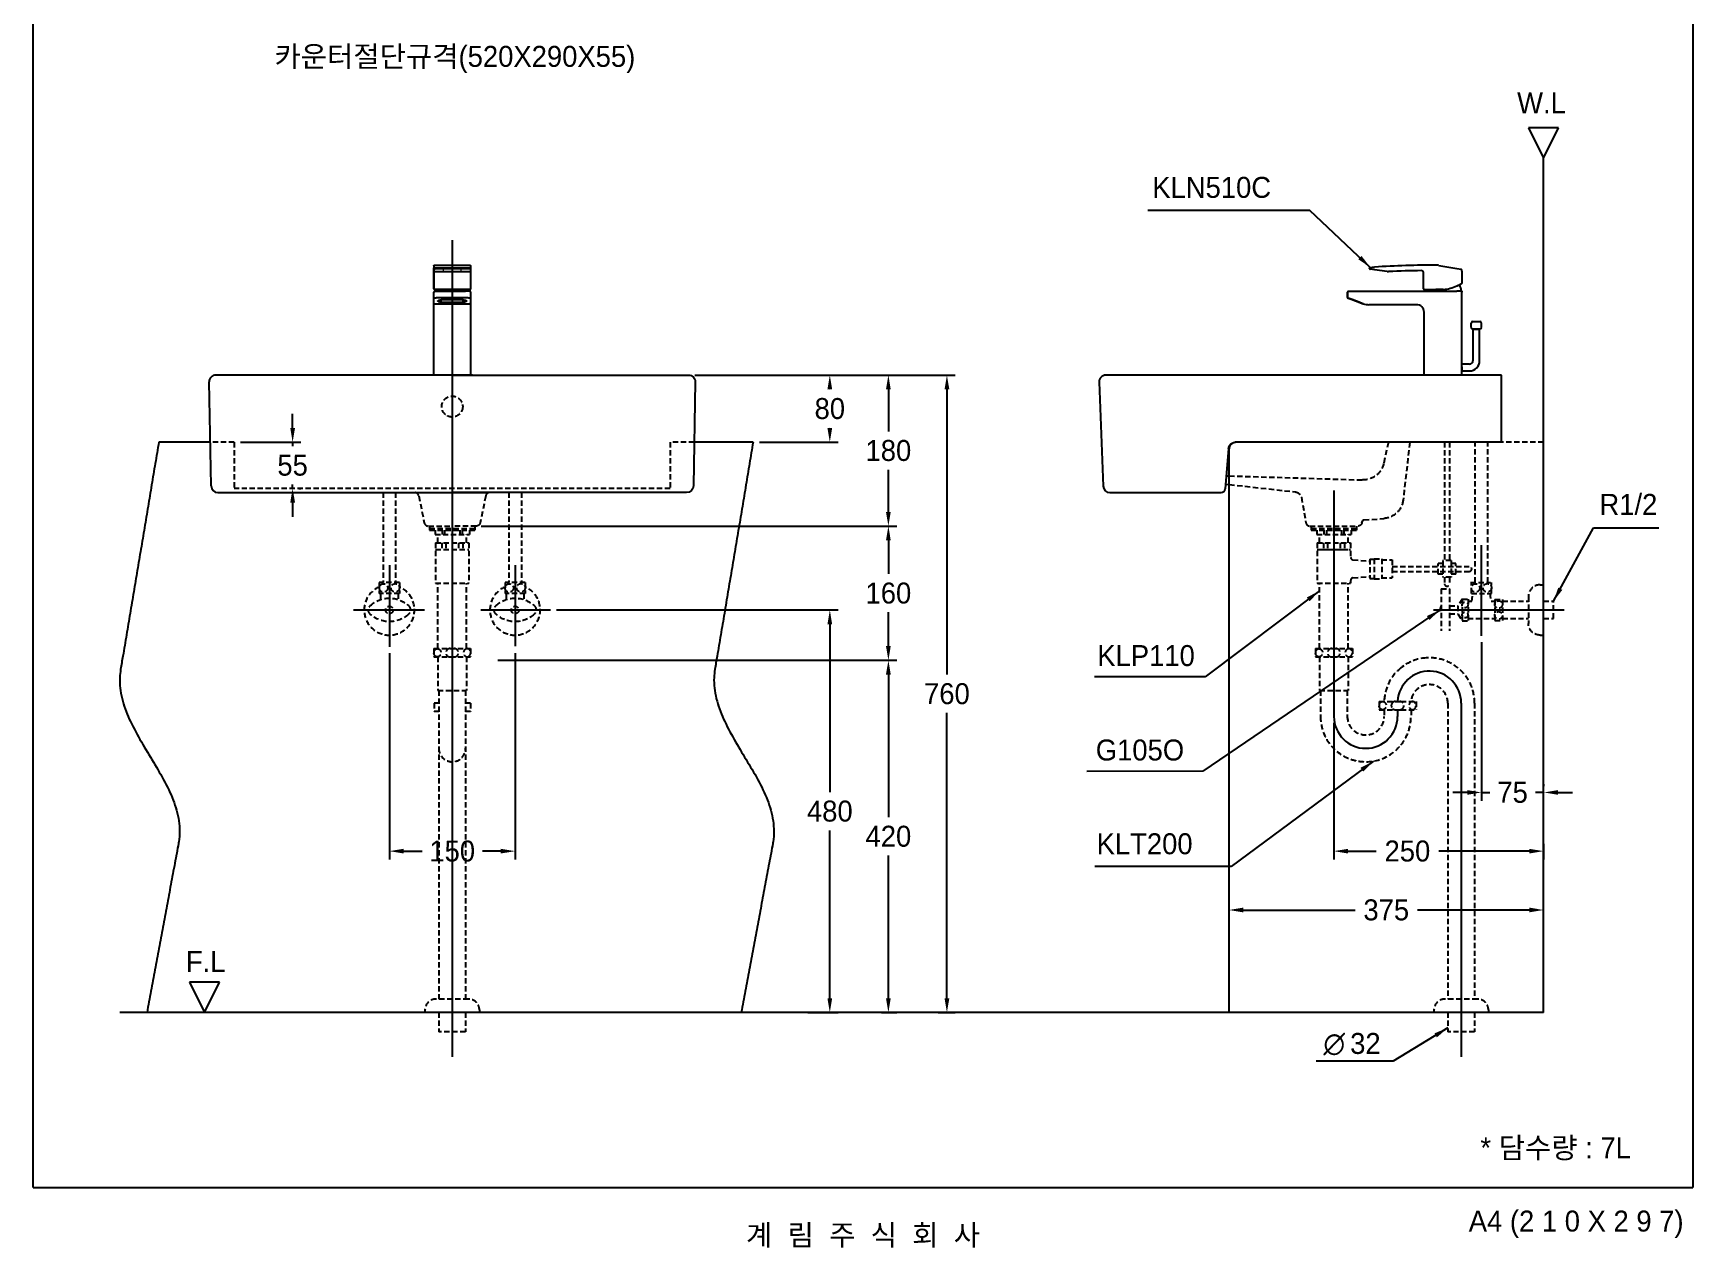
# Model space of a CAD drawing. Header units: millimetres. Extents: x 0 to 4280, y -72 to 2783.
# Drawn here: x 2300 to 4280, y -72 to 1376 of the extents above; entities that cross this region are included whole.
import ezdxf
from ezdxf.enums import TextEntityAlignment as Align
from ezdxf.lldxf.tags import DXFTag

# ---------------------------------------------------------------- set-up
doc = ezdxf.new("R2010")
doc.units = ezdxf.units.MM
doc.linetypes.add('DASHED2', pattern=[9.525, 6.35, -3.175])
for name, color, linetype in [('TEXT', 7, 'Continuous'), ('내부선 및 부속', 4, 'Continuous'), ('도각라인', 7, 'Continuous'), ('외형선', 3, 'Continuous'), ('점선', 6, 'DASHED2'), ('중심선', 1, 'DASHED'), ('치수선', 7, 'Continuous')]:
    doc.layers.add(name, color=color, linetype=linetype)
doc.styles.add('140911', font='HBATANG.TTF', dxfattribs={"height": 23})
doc.styles.add('____', font='')
doc.styles.add('타이틀', font='H2GTRM.TTF', dxfattribs={"height": 25})
doc.styles.get('____').set_extended_font_data('굴림')
tags = doc.linetypes.add('DASHDOT', pattern=[70, 31, -13, 13, -13]).pattern_tags.tags
tags[10:11] = [DXFTag(74, 4), DXFTag(75, 0), DXFTag(340, '0'), DXFTag(46, 0.0), DXFTag(50, 0.0), DXFTag(44, 0.0), DXFTag(45, 0.0)]
tags[8:9] = [DXFTag(74, 4), DXFTag(75, 0), DXFTag(340, '0'), DXFTag(46, 0.0), DXFTag(50, 0.0), DXFTag(44, 0.0), DXFTag(45, 0.0)]
tags[6:7] = [DXFTag(74, 4), DXFTag(75, 0), DXFTag(340, '0'), DXFTag(46, 0.0), DXFTag(50, 0.0), DXFTag(44, 0.0), DXFTag(45, 0.0)]
tags[4:5] = [DXFTag(74, 4), DXFTag(75, 0), DXFTag(340, '0'), DXFTag(46, 0.0), DXFTag(50, 0.0), DXFTag(44, 0.0), DXFTag(45, 0.0)]
tags = doc.linetypes.add('DASHED', pattern=[25.72, 12.86, -12.86]).pattern_tags.tags
tags[6:7] = [DXFTag(74, 4), DXFTag(75, 0), DXFTag(340, '0'), DXFTag(46, 0.0), DXFTag(50, 0.0), DXFTag(44, 0.0), DXFTag(45, 0.0)]
tags[4:5] = [DXFTag(74, 4), DXFTag(75, 0), DXFTag(340, '0'), DXFTag(46, 0.0), DXFTag(50, 0.0), DXFTag(44, 0.0), DXFTag(45, 0.0)]
doc.dimstyles.new('MSADIM', dxfattribs={"dimtxt": 33, "dimasz": 17, "dimexe": 10, "dimexo": 7.5, "dimgap": 10, "dimtad": 0, "dimtih": 1, "dimtoh": 1, "dimdec": 0, "dimzin": 1, "dimdsep": 46, "dimtxsty": '____', "dimcen": 11.25, "dimadec": 0, "dimazin": 0, "dimtfac": 1, "dimtdec": 0, "dimtix": 1, "dimtmove": 0, "dimatfit": 3, "dimfxl": 1, "dimtolj": 1, "dimtzin": 1, "dimarcsym": 0})

# ---------------------------------------------------------------- blocks, each defined once
blk = doc.blocks.new('*D49')
at = {"layer": '치수선', "color": 0, "linetype": 'Continuous', "lineweight": -2, "transparency": 16777216}
for p, q in [((2609.5, 905.5), (2609.5, 922.5)), ((2547.4, 888.5), (2619.5, 888.5)), ((2609.5, 888.5), (2609.5, 883.8)), ((2609.5, 833.5), (2609.5, 838.2)), ((2617, 833.5), (2619.5, 833.5)), ((2609.5, 816.5), (2609.5, 799.5))]:
    blk.add_line(p, q, dxfattribs=at)
at = {"layer": '치수선', "color": 0, "linetype": 'Continuous', "transparency": 16777216}
for points in [[(2606.7, 905.5), (2612.4, 905.5), (2609.5, 888.5)], [(2606.7, 816.5), (2612.4, 816.5), (2609.5, 833.5)]]:
    blk.add_solid(points, dxfattribs=at)
at = {"layer": '치수선', "color": 0, "linetype": 'Continuous', "transparency": 16777216, "insert": (2609.5, 861), "char_height": 25, "attachment_point": 5, "style": '____'}
blk.add_mtext('\\A1;55', dxfattribs=at)
blk = doc.blocks.new('*D50')
at = {"layer": '치수선', "color": 0, "linetype": 'Continuous', "lineweight": -2, "transparency": 16777216}
for p, q in [((3089.4, 968.5), (3260.4, 968.5)), ((3250.4, 951.5), (3250.4, 951.3)), ((3250.4, 905.5), (3250.4, 905.7)), ((3166.4, 888.5), (3260.4, 888.5))]:
    blk.add_line(p, q, dxfattribs=at)
at = {"layer": '치수선', "color": 0, "linetype": 'Continuous', "transparency": 16777216}
for points in [[(3247.6, 951.5), (3253.2, 951.5), (3250.4, 968.5)], [(3247.6, 905.5), (3253.2, 905.5), (3250.4, 888.5)]]:
    blk.add_solid(points, dxfattribs=at)
at = {"layer": '치수선', "color": 0, "linetype": 'Continuous', "transparency": 16777216, "insert": (3250.4, 928.5), "char_height": 25, "attachment_point": 5, "style": '____'}
blk.add_mtext('\\A1;80', dxfattribs=at)
blk = doc.blocks.new('*D51')
at = {"layer": '치수선', "color": 0, "linetype": 'Continuous', "lineweight": -2, "transparency": 16777216}
for p, q in [((3089.4, 968.5), (3330.3, 968.5)), ((3320.3, 951.5), (3320.3, 901.4)), ((3320.3, 805.5), (3320.3, 855.7)), ((2835.9, 788.5), (3330.3, 788.5))]:
    blk.add_line(p, q, dxfattribs=at)
at = {"layer": '치수선', "color": 0, "linetype": 'Continuous', "transparency": 16777216}
for points in [[(3317.4, 951.5), (3323.1, 951.5), (3320.3, 968.5)], [(3317.4, 805.5), (3323.1, 805.5), (3320.3, 788.5)]]:
    blk.add_solid(points, dxfattribs=at)
at = {"layer": '치수선', "color": 0, "linetype": 'Continuous', "transparency": 16777216, "insert": (3320.3, 878.5), "char_height": 25, "attachment_point": 5, "style": '____'}
blk.add_mtext('\\A1;180', dxfattribs=at)
blk = doc.blocks.new('*D34')
at = {"layer": '치수선', "color": 0, "linetype": 'Continuous', "lineweight": -2, "transparency": 16777216}
for p, q in [((2834.4, 788.5), (3330.3, 788.5)), ((3320.3, 771.5), (3320.3, 731.4)), ((3320.3, 645.5), (3320.3, 685.7)), ((2854.4, 628.5), (3330.3, 628.5))]:
    blk.add_line(p, q, dxfattribs=at)
at = {"layer": '치수선', "color": 0, "linetype": 'Continuous', "transparency": 16777216}
for points in [[(3317.4, 771.5), (3323.1, 771.5), (3320.3, 788.5)], [(3317.4, 645.5), (3323.1, 645.5), (3320.3, 628.5)]]:
    blk.add_solid(points, dxfattribs=at)
at = {"layer": '치수선', "color": 0, "linetype": 'Continuous', "transparency": 16777216, "insert": (3320.3, 708.5), "char_height": 25, "attachment_point": 5, "style": '____'}
blk.add_mtext('\\A1;160', dxfattribs=at)
blk = doc.blocks.new('*D35')
at = {"layer": '치수선', "color": 0, "linetype": 'Continuous', "lineweight": -2, "transparency": 16777216}
for p, q in [((2854.4, 628.5), (3330.3, 628.5)), ((3320.3, 611.5), (3320.3, 441.4)), ((3320.3, 225.5), (3320.3, 395.7)), ((3312.1, 208.5), (3330.3, 208.5))]:
    blk.add_line(p, q, dxfattribs=at)
at = {"layer": '치수선', "color": 0, "linetype": 'Continuous', "transparency": 16777216}
for points in [[(3317.4, 611.5), (3323.1, 611.5), (3320.3, 628.5)], [(3317.4, 225.5), (3323.1, 225.5), (3320.3, 208.5)]]:
    blk.add_solid(points, dxfattribs=at)
at = {"layer": '치수선', "color": 0, "linetype": 'Continuous', "transparency": 16777216, "insert": (3320.3, 418.5), "char_height": 25, "attachment_point": 5, "style": '____'}
blk.add_mtext('\\A1;420', dxfattribs=at)
blk = doc.blocks.new('*D36')
at = {"layer": '치수선', "color": 0, "linetype": 'Continuous', "lineweight": -2, "transparency": 16777216}
for p, q in [((2924.5, 688.5), (3260.4, 688.5)), ((3250.4, 671.5), (3250.4, 471.4)), ((3250.4, 225.5), (3250.4, 425.7)), ((3224.1, 208.5), (3260.4, 208.5))]:
    blk.add_line(p, q, dxfattribs=at)
at = {"layer": '치수선', "color": 0, "linetype": 'Continuous', "transparency": 16777216}
for points in [[(3247.6, 671.5), (3253.2, 671.5), (3250.4, 688.5)], [(3247.6, 225.5), (3253.2, 225.5), (3250.4, 208.5)]]:
    blk.add_solid(points, dxfattribs=at)
at = {"layer": '치수선', "color": 0, "linetype": 'Continuous', "transparency": 16777216, "insert": (3250.4, 448.5), "char_height": 25, "attachment_point": 5, "style": '____'}
blk.add_mtext('\\A1;480', dxfattribs=at)
blk = doc.blocks.new('*D37')
at = {"layer": '치수선', "color": 0, "linetype": 'Continuous', "lineweight": -2, "transparency": 16777216}
for p, q in [((3089.4, 968.5), (3400.1, 968.5)), ((3390.1, 951.5), (3390.1, 611.4)), ((3390.1, 225.5), (3390.1, 565.7)), ((3379.7, 208.5), (3400.1, 208.5))]:
    blk.add_line(p, q, dxfattribs=at)
at = {"layer": '치수선', "color": 0, "linetype": 'Continuous', "transparency": 16777216}
for points in [[(3387.3, 951.5), (3393, 951.5), (3390.1, 968.5)], [(3387.3, 225.5), (3393, 225.5), (3390.1, 208.5)]]:
    blk.add_solid(points, dxfattribs=at)
at = {"layer": '치수선', "color": 0, "linetype": 'Continuous', "transparency": 16777216, "insert": (3390.1, 588.5), "char_height": 25, "attachment_point": 5, "style": '____'}
blk.add_mtext('\\A1;760', dxfattribs=at)
blk = doc.blocks.new('*D38')
at = {"layer": '치수선', "color": 0, "linetype": 'Continuous', "lineweight": -2, "transparency": 16777216}
for p, q in [((2724.9, 637), (2724.9, 390.9)), ((2874.9, 637), (2874.9, 390.9)), ((2741.9, 400.9), (2764, 400.9)), ((2857.9, 400.9), (2835.9, 400.9))]:
    blk.add_line(p, q, dxfattribs=at)
at = {"layer": '치수선', "color": 0, "linetype": 'Continuous', "transparency": 16777216}
for points in [[(2741.9, 403.7), (2741.9, 398.1), (2724.9, 400.9)], [(2857.9, 403.7), (2857.9, 398.1), (2874.9, 400.9)]]:
    blk.add_solid(points, dxfattribs=at)
at = {"layer": '치수선', "color": 0, "linetype": 'Continuous', "transparency": 16777216, "insert": (2799.9, 400.9), "char_height": 25, "attachment_point": 5, "style": '____'}
blk.add_mtext('\\A1;150', dxfattribs=at)
blk = doc.blocks.new('*D39')
at = {"layer": '치수선', "color": 0, "linetype": 'Continuous', "lineweight": -2, "transparency": 16777216}
for p, q in [((3851.8, 554), (3851.8, 390.9)), ((3868.8, 400.9), (3902.2, 400.9)), ((4084.8, 400.9), (3976.8, 400.9)), ((4101.8, 409.8), (4101.8, 390.9))]:
    blk.add_line(p, q, dxfattribs=at)
at = {"layer": '치수선', "color": 0, "linetype": 'Continuous', "transparency": 16777216}
for points in [[(3868.8, 403.7), (3868.8, 398.1), (3851.8, 400.9)], [(4084.8, 403.7), (4084.8, 398.1), (4101.8, 400.9)]]:
    blk.add_solid(points, dxfattribs=at)
at = {"layer": '치수선', "color": 0, "linetype": 'Continuous', "transparency": 16777216, "insert": (3939.5, 400.9), "char_height": 25, "attachment_point": 5, "style": '____'}
blk.add_mtext('\\A1;250', dxfattribs=at)
blk = doc.blocks.new('*D40')
at = {"layer": '치수선', "color": 0, "linetype": 'Continuous', "lineweight": -2, "transparency": 16777216}
for p, q in [((3726.8, 325.8), (3726.8, 340.7)), ((4101.8, 325.8), (4101.8, 340.7)), ((3743.8, 330.7), (3877, 330.7)), ((4084.8, 330.7), (3951.6, 330.7))]:
    blk.add_line(p, q, dxfattribs=at)
at = {"layer": '치수선', "color": 0, "linetype": 'Continuous', "transparency": 16777216}
for points in [[(3743.8, 333.6), (3743.8, 327.9), (3726.8, 330.7)], [(4084.8, 333.6), (4084.8, 327.9), (4101.8, 330.7)]]:
    blk.add_solid(points, dxfattribs=at)
at = {"layer": '치수선', "color": 0, "linetype": 'Continuous', "transparency": 16777216, "insert": (3914.3, 330.7), "char_height": 25, "attachment_point": 5, "style": '____'}
blk.add_mtext('\\A1;375', dxfattribs=at)
blk = doc.blocks.new('*D33')
at = {"layer": '치수선', "color": 0, "linetype": 'Continuous', "lineweight": -2, "transparency": 16777216}
for p, q in [((4027.8, 650), (4027.8, 460.9)), ((4102.3, 478.4), (4102.3, 480.9)), ((4010.8, 470.9), (3993.8, 470.9)), ((4027.8, 470.9), (4037.7, 470.9)), ((4102.3, 470.9), (4092.4, 470.9)), ((4119.3, 470.9), (4136.3, 470.9))]:
    blk.add_line(p, q, dxfattribs=at)
at = {"layer": '치수선', "color": 0, "linetype": 'Continuous', "transparency": 16777216}
for points in [[(4010.8, 473.7), (4010.8, 468.1), (4027.8, 470.9)], [(4119.3, 473.7), (4119.3, 468.1), (4102.3, 470.9)]]:
    blk.add_solid(points, dxfattribs=at)
at = {"layer": '치수선', "color": 0, "linetype": 'Continuous', "transparency": 16777216, "insert": (4065, 470.9), "char_height": 25, "attachment_point": 5, "style": '____'}
blk.add_mtext('\\A1;75', dxfattribs=at)

msp = doc.modelspace()

# ---------------------------------------------------------------- linework, layer by layer
at = {"layer": '내부선 및 부속', "linetype": 'Continuous'}
for p, q in [((2777.9, 1098.5), (2777.9, 1096.3)), ((2777.9, 1098.5), (2777.9, 1098.4)), ((2777.9, 1098.4), (2777.9, 1094.6)), ((2777.9, 1095), (2777.9, 1096.3)), ((2777.9, 1093), (2777.9, 1095)), ((2777.9, 1094.6), (2777.9, 1093.7)), ((2777.9, 1071.5), (2777.9, 1094.2)), ((2777.9, 1094.2), (2777.9, 1092.9)), ((2777.9, 1092.5), (2777.9, 1093.7)), ((2777.9, 1092.9), (2777.9, 1093)), ((2777.9, 1092.5), (2777.9, 1075.7)), ((2778.9, 1099.6), (2820.9, 1099.6)), ((2778.9, 1092), (2820.9, 1092)), ((2815.9, 1095.9), (2783.9, 1095.9)), ((2783.9, 1095.9), (2783.9, 1095.7)), ((2783.9, 1095.7), (2815.9, 1095.7)), ((2789.9, 1095.3), (2788.9, 1095.3)), ((2788.9, 1095.3), (2788.9, 1094.7)), ((2788.9, 1094.7), (2788.9, 1094.5)), ((2788.9, 1094.5), (2789.9, 1094.5)), ((2789.9, 1094.5), (2789.9, 1095.3)), ((2789.9, 1094.7), (2789.9, 1095.3)), ((2789.9, 1094.5), (2789.9, 1094.7)), ((2809.9, 1095.3), (2809.9, 1094.7)), ((2810.9, 1095.3), (2809.9, 1095.3)), ((2809.9, 1094.7), (2809.9, 1094.4)), ((2809.9, 1094.5), (2810.9, 1094.5)), ((2810.9, 1094.4), (2809.9, 1094.4)), ((2810.9, 1094.7), (2810.9, 1095.3)), ((2810.9, 1094.5), (2810.9, 1095.3)), ((2810.9, 1094.4), (2810.9, 1094.7)), ((2810.9, 1094.5), (2810.9, 1094.4)), ((2815.9, 1095.7), (2815.9, 1095.9)), ((2820.9, 1091.9), (2820.9, 1092)), ((2821.9, 1098.6), (2821.9, 1096.3)), ((2821.9, 1096.3), (2821.9, 1095)), ((2821.9, 1095), (2821.9, 1093)), ((2821.9, 1094.2), (2821.9, 1094.2)), ((2821.9, 1094.2), (2821.9, 1071.5)), ((2821.9, 1092.9), (2821.9, 1093)), ((3894.3, 1095.7), (3894.3, 1095.9)), ((3894.3, 1095.9), (3894.3, 1095.7)), ((3900.2, 1094), (3895.2, 1094.7)), ((3915.3, 1092), (3900.2, 1094)), ((3958.8, 1071.5), (3958.8, 1090.1)), ((3976.8, 1099.4), (3998.5, 1095.6)), ((3998.5, 1095.6), (4003.5, 1094.7)), ((4004.3, 1093.7), (4004.3, 1093.6)), ((4004.3, 1092.5), (4004.3, 1093.6)), ((4004.3, 1092.5), (4004.3, 1078.1)), ((2777.9, 1075.7), (2777.9, 1071.5)), ((2779.4, 1070.5), (2778.9, 1070.5)), ((2820.5, 1070.5), (2779.4, 1070.5)), ((2820.9, 1070.5), (2820.5, 1070.5)), ((3959.8, 1070.5), (3973.3, 1070.5)), ((3960.3, 1070.5), (3964.7, 1070.5)), ((3975.3, 1070.5), (3973.3, 1070.5)), ((3982.3, 1070.5), (3975.3, 1070.5)), ((2777.9, 1059.4), (2777.9, 1067.5)), ((2777.9, 968.5), (2777.9, 1067.5)), ((2777.9, 1054.7), (2777.9, 1059.4)), ((2777.9, 1053.5), (2777.9, 1054.7)), ((2777.9, 968.5), (2777.9, 1053.5)), ((2778.9, 1068.5), (2783.9, 1068.5)), ((2778.9, 1053.7), (2820.9, 1053.7)), ((2783.9, 1068.5), (2815.9, 1068.5)), ((2783.9, 1061.2), (2815.9, 1061.2)), ((2812.9, 1058.2), (2786.9, 1058.2)), ((2786.9, 1055.5), (2786.9, 1058.2)), ((2786.9, 1055.5), (2812.9, 1055.5)), ((2812.9, 1055.5), (2812.9, 1058.2)), ((2820.9, 1068.5), (2815.9, 1068.5)), ((2821.9, 1067.5), (2821.9, 1059.4)), ((2821.9, 1059.4), (2821.9, 1054.7)), ((2821.9, 1053.5), (2821.9, 1054.7)), ((2821.9, 1053.5), (2821.9, 1053.5)), ((2821.9, 1053.5), (2821.9, 968.5)), ((3868, 1061.2), (3868, 1067.5)), ((3868, 1067.5), (3868, 1061.2)), ((3873.7, 1058.5), (3868.7, 1060.3)), ((3868.7, 1060.3), (3873.7, 1058.5)), ((3869, 1068.5), (3874, 1068.5)), ((3873.7, 1058.5), (3886.7, 1053.7)), ((3886.7, 1053.7), (3873.7, 1058.5)), ((3874, 1068.5), (3998.3, 1068.5)), ((3874.3, 1058.2), (3881.9, 1055.5)), ((3881.9, 1055.5), (3874.3, 1058.2)), ((3950.3, 1052.5), (3893.6, 1052.5)), ((4003.3, 1068.5), (3998.3, 1068.5)), ((4003.3, 1068.5), (4004.3, 1068.5)), ((4004.3, 1068.5), (4004.3, 1067.5)), ((4004.3, 968.5), (4004.3, 1067.5)), ((3959.3, 968.5), (3959.3, 1043.5)), ((4015.7, 1025.5), (4015.7, 1030.5)), ((4017.7, 1032.5), (4025.8, 1032.5)), ((4027.7, 1030.6), (4027.7, 1025.5)), ((4021.7, 1023.5), (4017.6, 1023.5)), ((4017.7, 1023.5), (4017.7, 985.5)), ((4017.7, 1023.5), (4025.7, 1023.5)), ((4024.1, 1023.5), (4019.4, 1023.5)), ((4025.7, 1023.5), (4021.7, 1023.5)), ((4025.8, 1023.5), (4021.7, 1023.5)), ((4025.7, 985.5), (4025.7, 1023.5)), ((4004.3, 1000.5), (4004.3, 1005.5)), ((4004.3, 978.5), (4004.3, 1000.5)), ((4013.7, 981.5), (4004.3, 981.5)), ((4004.3, 978.5), (4004.3, 973.5)), ((4004.3, 973.5), (4013.7, 973.5)), ((2511.3, 888.5), (2449.9, 888.5)), ((3158.9, 888.5), (3088.6, 888.5)), ((3726.8, 208.5), (3726.8, 880.5))]:
    msp.add_line(p, q, dxfattribs=at)
for centre, radius, start, end in [((2820.9, 1092.9), 1, 270, 0), ((3895.3, 1095.7), 1, 202.1993, 262.1993), ((3895.3, 1095.7), 1, 202.1993, 262.1993), ((3895.3, 1095.7), 1, 202.1993, 262.1993), ((3895.3, 1095.7), 1, 202.1993, 262.1993), ((3968, 99.6), 1000, 89.5936, 93.8863), ((3916.6, 1101.9), 10, 262.1993, 272.9349), ((3968, 99.6), 993.6, 90.6538, 92.9349), ((3955.5, 1090), 3.34, 2.007, 69.3544), ((3975, 1089.5), 10, 80, 89.5936), ((2778.9, 1071.5), 1, 180, 270), ((2807.6, 1063.5), 27.6, 165.1842, 169.4357), ((2793.3, 1063.5), 27.6, 10.5643, 14.8158), ((2820.9, 1071.5), 1, 270, 0), ((3959.8, 1071.5), 1, 180, 270), ((3991.5, 1063.5), 27.6, 165.1842, 169.4357), ((3976.7, 1126.1), 55.8, 275.72, 293.156), ((3977.1, 1063.5), 27.6, 10.5643, 27.3016), ((2778.9, 1067.5), 1, 90, 180), ((2778.9, 1067.5), 1, 90, 180), ((2820.9, 1067.5), 1, 0, 90), ((3869, 1067.5), 1, 90, 180), ((3869, 1067.5), 1, 90, 180), ((3893.6, 1072.5), 20, 250, 270), ((3893.6, 1072.5), 20, 250, 270), ((3950.3, 1043.5), 9, 0, 90), ((4017.7, 1030.5), 2, 90, 180), ((4025.8, 1030.6), 1.92, 0, 90), ((4017.6, 1025.5), 1.92, 180, 270), ((4025.8, 1025.5), 1.92, 270, 0), ((4013.7, 985.5), 4, 270, 0), ((4013.7, 985.5), 12, 270, 0)]:
    msp.add_arc(centre, radius, start, end, dxfattribs=at)
for points, knots in [([(2777.9, 1098.7), (2778, 1098.7), (2778, 1098.8), (2778, 1099), (2778.2, 1099.2), (2778.4, 1099.4), (2778.6, 1099.5), (2778.8, 1099.6), (2778.9, 1099.6)], [0, 0, 0, 0, 0.097046, 0.215477, 0.366984, 0.6013, 0.806128, 1, 1, 1, 1]), ([(2783.9, 1095.9), (2783.5, 1095.9), (2782.8, 1095.9), (2781.9, 1095.9), (2781.3, 1095.9), (2780.7, 1096), (2780, 1096), (2779.4, 1096), (2778.9, 1096.1), (2778.7, 1096.1), (2778.6, 1096.1), (2778.4, 1096.1), (2778, 1096.2), (2777.9, 1096.2), (2777.9, 1096.3)], [0, 0, 0, 0, 0.142857, 0.214286, 0.285714, 0.357143, 0.428571, 0.571429, 0.642857, 0.678571, 0.696429, 0.714286, 0.857143, 1, 1, 1, 1]), ([(2777.9, 1095), (2777.9, 1095.1), (2778.3, 1095.3), (2780.1, 1095.6), (2782.1, 1095.7), (2783.5, 1095.7), (2783.9, 1095.7)], [0, 0, 0, 0, 0.285714, 0.571429, 0.857143, 1, 1, 1, 1]), ([(2821.8, 1096.2), (2821.8, 1096.2), (2821.7, 1096.2), (2821.4, 1096.1), (2820.7, 1096), (2819.9, 1096), (2819.1, 1096), (2818.4, 1095.9), (2817.3, 1095.9), (2816.4, 1095.9), (2815.9, 1095.9)], [0, 0, 0, 0, 0.022938, 0.185782, 0.348626, 0.511469, 0.592891, 0.674313, 0.837156, 1, 1, 1, 1]), ([(2815.9, 1095.7), (2816.8, 1095.7), (2818.6, 1095.7), (2820.8, 1095.5), (2821.6, 1095.3), (2821.8, 1095.2), (2821.8, 1095.2)], [0, 0, 0, 0, 0.32589, 0.651781, 0.977671, 1, 1, 1, 1]), ([(2820.9, 1099.6), (2820.9, 1099.6), (2821.1, 1099.6), (2821.3, 1099.5), (2821.5, 1099.4), (2821.7, 1099.2), (2821.8, 1099.1), (2821.9, 1098.9), (2821.9, 1098.8), (2821.9, 1098.7), (2821.9, 1098.6), (2821.9, 1098.6)], [0, 0, 0, 0, 0.020818, 0.239105, 0.419032, 0.574027, 0.708164, 0.821662, 0.913084, 0.980269, 1, 1, 1, 1]), ([(3895.2, 1096.9), (3895.1, 1096.9), (3894.9, 1096.8), (3894.6, 1096.7), (3894.5, 1096.5), (3894.3, 1096.2), (3894.3, 1096), (3894.3, 1095.9)], [0, 0, 0, 0, 0.285714, 0.428571, 0.571429, 0.785714, 1, 1, 1, 1]), ([(3895.2, 1096.9), (3895.2, 1096.9), (3895.3, 1096.9), (3895.6, 1096.9), (3896, 1097), (3896.4, 1097), (3897.1, 1097), (3898, 1097.1), (3899.1, 1097.2), (3899.9, 1097.2), (3900.2, 1097.3)], [0, 0, 0, 0, 0.142857, 0.285714, 0.357143, 0.428571, 0.571429, 0.714286, 0.857143, 1, 1, 1, 1]), ([(4003.7, 1077.2), (4003.7, 1077.2), (4003.6, 1077.1), (4003.3, 1077), (4002.9, 1076.8), (4002.6, 1076.6), (4002.2, 1076.4), (4001.8, 1076.2), (4001.4, 1076), (4000.7, 1075.6), (4000, 1075.4), (3999.5, 1075.1), (3999.2, 1075), (3999.1, 1074.9)], [0, 0, 0, 0, 0.022972, 0.19686, 0.283804, 0.370748, 0.457692, 0.5229, 0.63158, 0.718524, 0.892412, 0.935884, 1, 1, 1, 1]), ([(4003.3, 1077), (4003.3, 1077), (4003.3, 1077), (4003.2, 1076.9), (4003.2, 1076.9), (4003.1, 1076.9), (4003.1, 1076.8), (4003, 1076.8), (4002.9, 1076.8), (4002.8, 1076.7), (4002.8, 1076.7), (4002.8, 1076.7), (4002.7, 1076.7), (4002.6, 1076.6), (4002.6, 1076.6), (4002.5, 1076.6), (4002.4, 1076.5), (4002.3, 1076.4), (4002.2, 1076.4), (4002, 1076.3), (4001.9, 1076.3), (4001.8, 1076.2), (4001.7, 1076.2), (4001.7, 1076.1), (4001.7, 1076.1), (4001.7, 1076.1)], [0, 0, 0, 0, 0.147203, 0.147203, 0.295653, 0.295653, 0.37051, 0.37051, 0.483564, 0.483564, 0.521467, 0.521467, 0.597561, 0.597561, 0.635788, 0.635788, 0.751471, 0.751471, 0.829397, 0.829397, 0.947331, 0.947331, 0.986892, 0.986892, 1, 1, 1, 1]), ([(4004.2, 1078.1), (4004.2, 1078), (4004.1, 1077.8), (4004, 1077.5), (4003.9, 1077.3), (4003.7, 1077.2), (4003.7, 1077.2)], [0, 0, 0, 0, 0.250001, 0.499999, 0.749998, 1, 1, 1, 1]), ([(4004.2, 1078.1), (4004.2, 1078.1), (4004.3, 1078.1), (4004.3, 1078.1), (4004.3, 1078.1)], [0, 0, 0, 0, 0.15708, 1, 1, 1, 1]), ([(2777.9, 1059.4), (2777.9, 1059.7), (2778.3, 1060.2), (2780.1, 1060.9), (2782.1, 1061.2), (2783.5, 1061.2), (2783.9, 1061.2)], [0, 0, 0, 0, 0.285714, 0.571429, 0.857143, 1, 1, 1, 1]), ([(2777.9, 1053.5), (2777.9, 1053.5), (2777.9, 1053.5), (2777.9, 1053.4), (2778, 1053.3), (2778, 1053.2)], [0, 0, 0, 0, 0.003909, 0.003909, 1, 1, 1, 1]), ([(2815.9, 1061.2), (2816.8, 1061.2), (2818.6, 1061.1), (2820.8, 1060.6), (2821.6, 1060.1), (2821.8, 1059.8), (2821.8, 1059.8)], [0, 0, 0, 0, 0.326484, 0.652968, 0.979452, 1, 1, 1, 1]), ([(2821.9, 1053.3), (2821.9, 1053.3), (2821.9, 1053.3), (2821.9, 1053.3), (2821.9, 1053.3)], [0, 0, 0, 0, 0.705199, 1, 1, 1, 1]), ([(3868, 1061.2), (3868, 1061.1), (3868.1, 1061), (3868.2, 1060.8), (3868.3, 1060.6), (3868.4, 1060.4), (3868.6, 1060.3), (3868.7, 1060.3)], [0, 0, 0, 0, 0.214286, 0.428571, 0.571429, 0.714286, 1, 1, 1, 1])]:
    msp.add_open_spline(points, degree=3, knots=knots, dxfattribs=at)
for points in [[(2778.9, 1092), (2777.9, 1092), (2777.9, 1093)], [(2821.9, 1093), (2821.9, 1092), (2820.9, 1092)], [(2778.9, 1053.7), (2777.9, 1053.7), (2777.9, 1054.7)], [(2821.9, 1054.7), (2821.9, 1053.7), (2820.9, 1053.7)]]:
    msp.add_rational_spline(points, [1, 0.707106769085, 1], degree=2, dxfattribs=at)
for points, degree in [([(2821.5, 1092.1), (2821.5, 1092), (2821.5, 1091.9), (2821.4, 1091.8)], 3), ([(2821.4, 1092), (2821.4, 1092), (2821.4, 1091.9), (2821.4, 1091.8)], 3), ([(2821.9, 1096.5), (2821.9, 1096.3), (2821.8, 1096.2)], 2), ([(2821.9, 1096.3), (2821.9, 1096.2), (2821.9, 1096.2), (2821.8, 1096.2)], 3), ([(2821.8, 1095.2), (2821.9, 1095), (2821.9, 1094.8)], 2), ([(2821.8, 1095.2), (2821.9, 1095.1), (2821.9, 1095.1), (2821.9, 1095)], 3), ([(2821.9, 1096.5), (2821.9, 1096.4), (2821.9, 1096.3), (2821.9, 1096.3)], 3), ([(2821.9, 1095), (2821.9, 1095), (2821.9, 1094.9), (2821.9, 1094.8)], 3), ([(3895.2, 1096.9), (3894.7, 1096.9), (3894.3, 1096.4), (3894.3, 1095.9)], 3), ([(3894.3, 1095.7), (3894.3, 1095.2), (3894.7, 1094.8), (3895.2, 1094.7)], 3), ([(3894.6, 1096.6), (3894.6, 1096.6), (3894.7, 1096.6), (3894.7, 1096.6)], 3), ([(3894.9, 1096.8), (3895, 1096.9), (3895, 1096.9), (3895.1, 1096.9)], 3), ([(3998.5, 1095.5), (3998.5, 1095.6), (3998.5, 1095.6), (3998.5, 1095.6)], 3), ([(4004.3, 1093.7), (4004.3, 1094.2), (4003.9, 1094.6), (4003.5, 1094.7)], 3), ([(3999.2, 1075), (3998.9, 1074.9), (3998.7, 1074.8)], 2), ([(3998.7, 1074.8), (3998.7, 1074.7), (3998.7, 1074.8), (3998.7, 1074.8)], 3), ([(2821.8, 1059.8), (2821.9, 1059.6), (2821.9, 1059.5), (2821.9, 1059.4)], 3), ([(2821.8, 1059.8), (2821.9, 1059.5), (2821.9, 1059.2)], 2), ([(2821.9, 1059.4), (2821.9, 1059.3), (2821.9, 1059.3), (2821.9, 1059.2)], 3), ([(3868, 1061.2), (3868, 1060.8), (3868.3, 1060.4), (3868.7, 1060.3)], 3)]:
    msp.add_open_spline(points, degree=degree, dxfattribs=at)
for points in [[(2786.9, 1055.5), (2782.9, 1055.5), (2782.9, 1056.9), (2782.9, 1058.2), (2786.9, 1058.2)], [(2812.9, 1058.2), (2816.9, 1058.2), (2816.9, 1056.9), (2816.9, 1055.5), (2812.9, 1055.5)]]:
    msp.add_rational_spline(points, [1, 0.707106769085, 1, 0.707106769085, 1], degree=2, knots=[0, 0, 0, 0.5, 0.5, 1, 1, 1], dxfattribs=at)
for points in [[(2449.9, 888.5), (2445.6, 863), (2441.3, 837.5), (2437.1, 812), (2432.8, 786.5), (2428.5, 761), (2424.2, 735.5), (2419.9, 710), (2415.6, 684.4), (2411.3, 658.9), (2407, 633.4), (2404.3, 617.7), (2403.3, 608), (2406, 583), (2414.7, 558.4), (2427.3, 534.2), (2441.6, 510.1), (2455.6, 486), (2467, 461.7), (2473.7, 437.1), (2473.7, 412), (2473.4, 410.2), (2469, 386.5), (2464.2, 361.1), (2459.5, 335.7), (2454.8, 310.3), (2450, 284.8), (2445.3, 259.4), (2440.5, 234), (2435.8, 208.5)], [(3158.9, 888.5), (3154.6, 863), (3150.3, 837.5), (3146.1, 812), (3141.8, 786.5), (3137.5, 761), (3133.2, 735.5), (3128.9, 710), (3124.6, 684.4), (3120.3, 658.9), (3116, 633.4), (3113.3, 617.7), (3112.3, 608), (3115, 583), (3123.7, 558.4), (3136.3, 534.2), (3150.6, 510.1), (3164.6, 486), (3176, 461.7), (3182.7, 437.1), (3182.7, 412), (3182.4, 410.2), (3178, 386.5), (3173.2, 361.1), (3168.5, 335.7), (3163.8, 310.3), (3159, 284.8), (3154.3, 259.4), (3149.5, 234), (3144.8, 208.5)]]:
    msp.add_spline(points, degree=3, dxfattribs=at)
at = {"layer": '도각라인'}
for p, q in [((2300, 0), (2300, 2783)), ((4280, 2783), (4280, 0)), ((2300, 0), (4280, 0))]:
    msp.add_line(p, q, dxfattribs=at)
at = {"layer": '외형선', "linetype": 'Continuous'}
for p, q in [((4119.8, 1263.3), (4083.8, 1263.3)), ((4083.8, 1263.3), (4101.8, 1227.3)), ((4101.8, 1227.3), (4119.8, 1263.3)), ((4101.8, 208.5), (4101.8, 1227.3)), ((2512.3, 836.4), (2509.9, 960.4)), ((2824, 968.5), (2775.9, 968.5)), ((3089.9, 960.4), (3087.6, 836.4)), ((3571.8, 960.2), (3576.5, 836.2)), ((4051.8, 968.5), (3579.8, 968.5)), ((4006.3, 968.5), (3957.3, 968.5)), ((4051.8, 888.5), (4051.8, 968.5)), ((3726.2, 881.2), (3722.2, 833.1)), ((3734.8, 888.5), (3734.2, 888.5)), ((4051.8, 888.5), (3734.8, 888.5)), ((2757.4, 828.5), (2842.4, 828.5)), ((3584.5, 828.5), (3717.2, 828.5)), ((4101.8, 658.5), (4101.8, 718.5)), ((2522.4, 244.5), (2486.4, 244.5)), ((2486.4, 244.5), (2504.4, 208.5)), ((2504.4, 208.5), (2522.4, 244.5)), ((4101.8, 208.5), (2403.2, 208.5))]:
    msp.add_line(p, q, dxfattribs=at)
at = {"layer": '외형선'}
for p, q in [((3722.6, 838.5), (3726.8, 838.1)), ((3723.5, 848.5), (3726.8, 848.4))]:
    msp.add_line(p, q, dxfattribs=at)
at = {"layer": '외형선', "linetype": 'Continuous', "flags": 128}
for points in [[(2799.9, 968.5), (2517.9, 968.5)], [(2799.9, 968.5), (3081.9, 968.5)], [(2520.3, 828.5), (2799.9, 828.5)], [(3079.6, 828.5), (2799.9, 828.5)]]:
    msp.add_lwpolyline(points, dxfattribs=at)
for points in [[(3081.9, 968.5, -0.419774), (3089.9, 960.4)], [(3726.2, 881.2, -0.390078), (3734.2, 888.5)], [(3087.6, 836.4, -0.408675), (3079.6, 828.5)]]:
    msp.add_lwpolyline(points, format="xyb", dxfattribs=at)
at = {"layer": '외형선', "linetype": 'Continuous'}
for centre, radius, start, end in [((2517.9, 960.5), 8, 90, 181.0856), ((3579.8, 960.5), 8, 90, 182.1728), ((3734.8, 880.5), 8, 90, 180.0017), ((2520.3, 836.5), 8, 181.0856, 270), ((3584.5, 836.5), 8, 182.1718, 270), ((3717.2, 833.5), 5, 270, 355.2364)]:
    msp.add_arc(centre, radius, start, end, dxfattribs=at)
at = {"layer": '점선'}
for p, q in [((2539.9, 888.5), (2511.3, 888.5)), ((2539.9, 888.5), (2539.9, 833.5)), ((3059.9, 888.5), (3059.9, 833.5)), ((3088.6, 888.5), (3059.9, 888.5)), ((3916.8, 888.5), (3911.1, 863.1)), ((3942.4, 888.5), (3934.4, 819.5)), ((3983.8, 888.5), (3983.8, 747.5)), ((3989.8, 888.5), (3989.8, 747.5)), ((4020.3, 721.3), (4020.3, 888.5)), ((4035.3, 721.3), (4035.3, 888.5)), ((4101.8, 888.5), (4051.8, 888.5)), ((3059.9, 833.5), (2539.9, 833.5)), ((3726.8, 848.4), (3886, 843.5)), ((3726.8, 838.1), (3806.1, 829.2)), ((2717.4, 828.5), (2717.4, 721.3)), ((2732.4, 828.5), (2732.4, 721.3)), ((2760, 824.5), (2766.6, 792.5)), ((2839.9, 824.5), (2833.3, 792.5)), ((2867.4, 828.5), (2867.4, 721.3)), ((2882.4, 828.5), (2882.4, 721.3)), ((3813, 822.9), (3818.4, 792.5)), ((3885.3, 792.3), (3885.8, 794.3)), ((3887.6, 795.8), (3911.3, 797.5)), ((2771.5, 788.5), (2799.9, 788.5)), ((2772.9, 788.5), (2772.9, 783.5)), ((2772.9, 785.5), (2826.9, 785.5)), ((2772.9, 783.5), (2826.9, 783.5)), ((2779.4, 783.5), (2779.4, 778.5)), ((2779.4, 778.5), (2820.4, 778.5)), ((2782.9, 768.5), (2782.9, 778.5)), ((2787.9, 783.5), (2787.9, 778.5)), ((2790.9, 783.5), (2790.9, 778.5)), ((2828.4, 788.5), (2799.9, 788.5)), ((2808.9, 783.5), (2808.9, 778.5)), ((2811.9, 783.5), (2811.9, 778.5)), ((2816.9, 768.5), (2816.9, 778.5)), ((2820.4, 783.5), (2820.4, 778.5)), ((2826.9, 788.5), (2826.9, 783.5)), ((3823.3, 788.5), (3880.4, 788.5)), ((3824.8, 788.5), (3824.8, 783.5)), ((3824.8, 785.5), (3878.8, 785.5)), ((3824.8, 783.5), (3878.8, 783.5)), ((3831.3, 783.5), (3831.3, 778.5)), ((3831.3, 778.5), (3872.3, 778.5)), ((3834.8, 768.5), (3834.8, 778.5)), ((3839.8, 783.5), (3839.8, 778.5)), ((3842.8, 783.5), (3842.8, 778.5)), ((3860.8, 783.5), (3860.8, 778.5)), ((3863.8, 783.5), (3863.8, 778.5)), ((3868.8, 768.5), (3868.8, 778.5)), ((3872.3, 783.5), (3872.3, 778.5)), ((3878.8, 788.5), (3878.8, 783.5)), ((2779.9, 768.5), (2779.9, 720.5)), ((2779.9, 768.5), (2819.9, 768.5)), ((2779.9, 760.5), (2819.9, 760.5)), ((2787.4, 768.5), (2787.4, 760.5)), ((2792.4, 768.5), (2792.4, 760.5)), ((2807.4, 768.5), (2807.4, 760.5)), ((2812.4, 768.5), (2812.4, 760.5)), ((2819.9, 768.5), (2819.9, 720.5)), ((3831.8, 768.5), (3831.8, 720.5)), ((3831.8, 768.5), (3871.8, 768.5)), ((3831.8, 760.5), (3871.8, 760.5)), ((3834.8, 760.5), (3868.8, 760.5)), ((3839.3, 768.5), (3839.3, 760.5)), ((3844.3, 768.5), (3844.3, 760.5)), ((3859.3, 768.5), (3859.3, 760.5)), ((3864.3, 768.5), (3864.3, 760.5)), ((3871.8, 768.5), (3871.8, 751.3)), ((3874.5, 748.3), (3894.8, 746.5)), ((3894.8, 749), (3894.8, 726)), ((3894.8, 749), (3899.8, 749)), ((3899.8, 749.5), (3899.8, 725.5)), ((3899.8, 749.5), (3908.8, 749.5)), ((3908.8, 749.5), (3908.8, 725.5)), ((3908.8, 748.3), (3921.3, 748.3)), ((3921.3, 748.3), (3921.3, 726.8)), ((3921.3, 740.5), (4013.3, 740.5)), ((3921.3, 734.5), (4013.3, 734.5)), ((3976.3, 731), (3976.3, 744)), ((3981.8, 744), (3976.3, 744)), ((3991.8, 747.5), (3981.8, 747.5)), ((3981.8, 747.5), (3981.8, 727.5)), ((3991.8, 747.5), (3991.8, 727.5)), ((3997.3, 744), (3991.8, 744)), ((3997.3, 731), (3997.3, 744)), ((2712.9, 721.3), (2712.9, 708.3)), ((2736.9, 721.3), (2712.9, 721.3)), ((2736.9, 721.3), (2736.9, 708.3)), ((2779.9, 720.5), (2819.9, 720.5)), ((2782.9, 642.5), (2782.9, 720.5)), ((2816.9, 642.5), (2816.9, 720.5)), ((2862.9, 721.3), (2862.9, 708.3)), ((2886.9, 721.3), (2862.9, 721.3)), ((2886.9, 721.3), (2886.9, 708.3)), ((3831.8, 720.5), (3871.8, 720.5)), ((3834.8, 642.5), (3834.8, 720.5)), ((3868.8, 642.5), (3868.8, 720.5)), ((3871.8, 723.8), (3871.8, 720.5)), ((3874.5, 726.8), (3894.8, 728.5)), ((3894.8, 726), (3899.8, 726)), ((3899.8, 725.5), (3908.8, 725.5)), ((3908.8, 726.8), (3921.3, 726.8)), ((3981.8, 731), (3976.3, 731)), ((3979.8, 713.5), (3979.8, 663.5)), ((3979.8, 713.5), (3989.8, 713.5)), ((3991.8, 727.5), (3981.8, 727.5)), ((3983.8, 727.5), (3983.8, 719.8)), ((3989.8, 727.5), (3989.8, 719.8)), ((3989.8, 713.5), (3989.8, 663.5)), ((3997.3, 731), (3991.8, 731)), ((4014.8, 721.3), (4038.8, 721.3)), ((4015.8, 708.3), (4015.8, 721.3)), ((4039.8, 708.3), (4039.8, 721.3)), ((4097.8, 718.5), (4101.8, 718.5)), ((2736.9, 708.3), (2712.9, 708.3)), ((2714.4, 708.3), (2714.4, 700.8)), ((2735.4, 708.3), (2735.4, 700.8)), ((2886.9, 708.3), (2862.9, 708.3)), ((2864.4, 708.3), (2864.4, 700.8)), ((2885.4, 708.3), (2885.4, 700.8)), ((3989.8, 693.3), (3999.8, 693.3)), ((4004.8, 701.5), (3999.8, 693.3)), ((3999.8, 693.3), (3999.8, 683.8)), ((4004.8, 701.5), (4011.8, 701.5)), ((4004.8, 701.5), (4004.8, 675.5)), ((4011.8, 701.5), (4011.8, 675.5)), ((4011.8, 698.8), (4016.3, 698.8)), ((4015.8, 708.3), (4039.8, 708.3)), ((4016.3, 698.8), (4017.8, 708.3)), ((4037.8, 708.3), (4039.3, 698.8)), ((4039.3, 698.8), (4043.8, 698.8)), ((4043.8, 701), (4043.8, 676)), ((4043.8, 701), (4052.8, 701)), ((4052.8, 701), (4052.8, 676)), ((4052.8, 698.8), (4083.8, 698.8)), ((4083.8, 704.5), (4083.8, 672.5)), ((4101.8, 698.8), (4113.8, 698.8)), ((4113.8, 678.3), (4113.8, 698.8)), ((3989.8, 683.8), (3999.8, 683.8)), ((3999.8, 683.8), (4004.8, 675.5)), ((4004.8, 675.5), (4011.8, 675.5)), ((4011.8, 678.3), (4043.8, 678.3)), ((4043.8, 676), (4052.8, 676)), ((4052.8, 678.3), (4083.8, 678.3)), ((4101.8, 678.3), (4113.8, 678.3)), ((4097.8, 658.5), (4101.8, 658.5)), ((2777.9, 642.5), (2821.9, 642.5)), ((2777.9, 642.5), (2777.9, 632.5)), ((2821.9, 642.5), (2821.9, 632.5)), ((3829.8, 642.5), (3873.8, 642.5)), ((3829.8, 642.5), (3829.8, 632.5)), ((3873.8, 642.5), (3873.8, 632.5)), ((2777.9, 632.5), (2821.9, 632.5)), ((2782.9, 632.5), (2782.9, 592.5)), ((2816.9, 632.5), (2816.9, 592.5)), ((3829.8, 632.5), (3873.8, 632.5)), ((3834.8, 632.5), (3834.8, 592.5)), ((3868.8, 632.5), (3868.8, 592.5)), ((2778.2, 577.5), (2778.2, 567.5)), ((2783.9, 577.5), (2778.2, 577.5)), ((2782.9, 592.5), (2816.9, 592.5)), ((2783.9, 592.5), (2783.9, 224.5)), ((2815.9, 592.5), (2815.9, 224.5)), ((2821.7, 577.5), (2815.9, 577.5)), ((2821.7, 577.5), (2821.7, 567.5)), ((3834.8, 592.5), (3868.8, 592.5)), ((3835.8, 592.5), (3835.8, 561.5)), ((3867.8, 592.5), (3867.8, 561.5)), ((3905.8, 579.5), (3931.8, 579.5)), ((3905.8, 579.5), (3905.8, 569.5)), ((3911.8, 579.5), (3911.8, 580.6)), ((3931.8, 579.5), (3949.8, 579.5)), ((3949.8, 579.5), (3949.8, 569.5)), ((3987.7, 577.5), (3987.7, 224.5)), ((4019.7, 577.5), (4019.7, 224.5)), ((2783.9, 567.5), (2778.2, 567.5)), ((2821.7, 567.5), (2815.9, 567.5)), ((3905.8, 569.5), (3931.8, 569.5)), ((3911.8, 569.5), (3911.8, 561.5)), ((3931.8, 569.5), (3949.8, 569.5)), ((3943.8, 569.5), (3943.8, 561.5)), ((2819.4, 224.5), (2780.4, 224.5)), ((4023.2, 224.5), (3984.2, 224.5)), ((2767.4, 211.5), (2767.4, 208.5)), ((2783.9, 208.5), (2783.9, 185.5)), ((2815.9, 208.5), (2815.9, 208.5)), ((2815.9, 208.5), (2815.9, 185.5)), ((2832.4, 211.5), (2832.4, 208.5)), ((3971.2, 211.5), (3971.2, 208.5)), ((3987.7, 208.5), (3987.7, 185.5)), ((4019.7, 208.5), (4019.7, 208.5)), ((4019.7, 208.5), (4019.7, 185.5)), ((4036.2, 211.5), (4036.2, 208.5)), ((2815.9, 185.5), (2783.9, 185.5)), ((4019.7, 185.5), (3987.7, 185.5))]:
    msp.add_line(p, q, dxfattribs=at)
at = {"layer": '점선', "flags": 128}
for points in [[(3911.1, 863.1, -0.360165), (3886, 843.5)], [(3806.1, 829.2, -0.32254), (3813, 822.9)], [(3934.4, 819.5, -0.360986), (3911.3, 797.5)], [(2833.3, 792.5, -0.355621), (2828.4, 788.5)], [(3885.3, 792.3, -0.342469), (3880.4, 788.5)], [(2702.2, 683.4, -0.44), (2702.2, 693.7)], [(2702.2, 693.7, -0.388889), (2747.7, 693.7)], [(2747.7, 693.7, -0.44), (2747.7, 683.4)], [(2852.2, 683.4, -0.44), (2852.2, 693.7)], [(2852.2, 693.7, -0.388889), (2897.7, 693.7)], [(2897.7, 693.7, -0.44), (2897.7, 683.4)], [(2747.7, 683.4, -0.388889), (2702.2, 683.4)], [(2897.7, 683.4, -0.388889), (2852.2, 683.4)], [(4097.8, 658.5, -0.414214), (4083.8, 672.5)], [(2782.2, 632.5, -0.859727), (2782.2, 642.4)], [(2782.2, 642.4, -0.859727), (2782.2, 632.5)], [(3834, 632.5, -0.859727), (3834, 642.4)], [(3834, 642.4, -0.859727), (3834, 632.5)], [(3910, 569.5, -0.859727), (3910, 579.4)], [(3910, 579.4, -0.859727), (3910, 569.5)]]:
    msp.add_lwpolyline(points, format="xyb", dxfattribs=at)
at = {"layer": '점선'}
for centre, radius in [((2799.9, 931), 12.5), ((2718, 714.7), 5), ((2731.9, 714.9), 5), ((2868, 714.7), 5), ((2881.9, 714.9), 5), ((4020.8, 714.7), 5), ((4034.8, 714.9), 5), ((2724.9, 688.5), 4.5), ((2874.9, 688.5), 4.5), ((4008.3, 694.5), 3.5), ((4048.3, 695), 4.5), ((4008.3, 682.5), 3.5), ((4048.3, 682), 4.5)]:
    msp.add_circle(centre, radius, dxfattribs=at)
for centre, radius, start, end in [((2755.1, 823.5), 5, 11.6941, 90), ((2844.8, 823.5), 5, 90, 168.3059), ((2771.5, 793.5), 5, 191.6941, 270), ((3823.3, 793.5), 5, 192.0958, 270), ((3887.7, 793.8), 2, 94.0009, 165.6169), ((3874.8, 751.3), 3, 180, 265.0303), ((4013.3, 737.5), 3, 270, 90), ((2724.9, 688.5), 30, 113.5781, 66.4217), ((2874.9, 688.5), 30, 113.5781, 66.4217), ((3874.8, 723.8), 3, 94.9697, 180), ((3986.8, 719.8), 3, 180, 0), ((4097.8, 704.5), 14, 90, 180), ((3986.2, 688.5), 7.84, 144.9654, 215.0346), ((2797.4, 637.5), 5, 90, 270), ((2802.4, 637.5), 5, 270, 90), ((2818.4, 637.5), 5, 98.6269, 261.3731), ((2816.9, 637.5), 5, 278.6269, 81.3731), ((3849.3, 637.5), 5, 90, 270), ((3854.3, 637.5), 5, 270, 90), ((3870.3, 637.5), 5, 98.6269, 261.3731), ((3868.8, 637.5), 5, 278.6269, 81.3731), ((3965.7, 577.5), 54, 128.8985, 176.6714), ((3965.7, 577.5), 54, 94.1511, 128.8985), ((3965.7, 577.5), 54, 0, 94.1511), ((3965.7, 577.5), 22, 100.2345, 174.7841), ((3965.7, 577.5), 22, 0, 100.2345), ((3925.3, 574.5), 5, 134.3525, 225.6475), ((3925.3, 574.5), 5, 90, 134.3525), ((3930.3, 574.5), 5, 72.5424, 90), ((3930.3, 574.5), 5, 287.4559, 72.5441), ((3946.3, 574.5), 5, 98.6269, 261.3731), ((3944.8, 574.5), 5, 278.6269, 81.3731), ((3889.8, 561.5), 54, 180, 321.0576), ((3889.8, 561.5), 22, 180, 0), ((3925.3, 574.5), 5, 225.6475, 270), ((3925.3, 574.5), 5, 269.9983, 270), ((3930.3, 574.5), 5, 270, 287.4576), ((3930.3, 574.5), 5, 270, 270.0017), ((3889.8, 561.5), 54, 321.0576, 0), ((2799.9, 523.5), 16, 180, 0), ((2780.4, 211.5), 13, 90, 180), ((2819.4, 211.5), 13, 0, 90), ((3984.2, 211.5), 13, 90, 180), ((4023.2, 211.5), 13, 0, 90)]:
    msp.add_arc(centre, radius, start, end, dxfattribs=at)
at = {"layer": '중심선', "linetype": 'DASHDOT'}
for p, q in [((2799.9, 1129.6), (2799.9, 155.5)), ((3851.8, 831.1), (3851.8, 561.5)), ((4027.8, 657.5), (4027.8, 765.8)), ((2724.9, 742), (2724.9, 644.5)), ((2874.9, 742), (2874.9, 645.4)), ((2682.3, 688.5), (2767, 688.5)), ((2834.1, 688.5), (2917, 688.5)), ((3970.7, 688.5), (4126.4, 688.5)), ((4003.7, 577.5), (4003.7, 155.5)), ((3927.8, 569.5), (3927.8, 561.5))]:
    msp.add_line(p, q, dxfattribs=at)
for centre, start, end in [((3965.7, 577.5), 0, 176.6714), ((3889.8, 561.5), 180, 0)]:
    msp.add_arc(centre, 38, start, end, dxfattribs=at)

# ---------------------------------------------------------------- texts
at = {"layer": 'TEXT', "style": '타이틀'}
for s, p in [('카운터절단규격(520X290X55)', (2803.1, 1348.6)), ('* 담수량 : 7L', (4116.4, 47.2)), ('계  림  주  식  회  사', (3290, -56.9))]:
    msp.add_text(s, height=25, dxfattribs=at).set_placement(p, align=Align.MIDDLE_CENTER)
for s, p in [('W.L', (4099.5, 1293.1)), ('F.L', (2505.8, 269.2))]:
    msp.add_text(s, height=25, dxfattribs=at).set_placement(p, align=Align.MIDDLE)
msp.add_text('A4 (2 1 0 X 2 9 7)', height=25, dxfattribs=at).set_placement((4269, -40.2), align=Align.MIDDLE_RIGHT)
at = {"layer": 'TEXT', "char_height": 25, "width": 380.447, "attachment_point": 1, "line_spacing_factor": 0.963855, "style": '타이틀'}
for s, insert in [('\\A1;KLN510C', (3635.1, 1204.9)), ('\\A1;KLP110', (3569.5, 646.6)), ('\\A1;G105O', (3567.7, 534)), ('\\A1;KLT200', (3568.7, 422.2))]:
    msp.add_mtext(s, dxfattribs=dict(at, insert=insert))
at = {"layer": '치수선'}
for s, style, p in [('∅', '140911', (3839.3, 158.9)), ('32', '타이틀', (3871.2, 159.1))]:
    msp.add_text(s, height=25, dxfattribs=dict(at, style=style)).set_placement(p)
at = {"layer": '치수선', "linetype": 'Continuous', "insert": (4168.6, 826.9), "char_height": 25, "width": 380.447, "attachment_point": 1, "line_spacing_factor": 0.963855, "style": '타이틀'}
msp.add_mtext('\\A1;R1/2', dxfattribs=at)

# ---------------------------------------------------------------- dimensions: what is measured, and where the dimension line sits
at = {"layer": '치수선', "linetype": 'Continuous'}
for base, p1, p2, picture, middle in [((3320.3, 968.5), (2828.4, 788.5), (3081.9, 968.5), '*D51', (3320.3, 878.5)), ((3320.3, 788.5), (2846.9, 628.5), (2826.9, 788.5), '*D34', (3320.3, 708.5)), ((3250.4, 208.5), (2917, 688.5), (3216.6, 208.5), '*D36', (3250.4, 448.5)), ((3320.3, 208.5), (2846.9, 628.5), (3304.6, 208.5), '*D35', (3320.3, 418.5))]:
    dim = msp.add_linear_dim(base=base, p1=p1, p2=p2, angle=90, dimstyle='MSADIM', override={"dimtxt": 25}, dxfattribs=at)
    dim.commit()
    dim.dimension.update_dxf_attribs({"geometry": picture, "text_midpoint": middle})
for base, p1, p2, picture, middle in [((3250.4, 888.5), (3081.9, 968.5), (3158.9, 888.5), '*D50', (3250.4, 928.5)), ((3390.1, 208.5), (3081.9, 968.5), (3372.2, 208.5), '*D37', (3390.1, 588.5)), ((2609.5, 833.5), (2539.9, 888.5), (2609.5, 833.5), '*D49', (2609.5, 861))]:
    dim = msp.add_linear_dim(base=base, p1=p1, p2=p2, angle=90, dimstyle='MSADIM', override={"dimtxt": 25}, dxfattribs=at)
    dim.commit()
    dim.dimension.update_dxf_attribs({"geometry": picture, "text_midpoint": middle, "dimtype": 160})
dim = msp.add_linear_dim(base=(4102.296, 470.8835), p1=(4027.7913, 657.4896), p2=(4102.296, 470.8835), dimstyle='MSADIM', override={"dimtxt": 25}, dxfattribs=at)
dim.commit()
dim.dimension.update_dxf_attribs({"geometry": '*D33', "text_midpoint": (4065.0436, 470.8835)})
for base, p1, p2, picture, middle in [((2874.9, 400.9), (2724.9, 644.5), (2874.9, 644.5), '*D38', (2799.9, 400.9)), ((4101.8, 400.9), (3851.8, 561.5), (4101.8, 417.3), '*D39', (3939.5, 400.9)), ((4101.8, 330.7), (3726.8, 318.3), (4101.8, 318.3), '*D40', (3914.3, 330.7))]:
    dim = msp.add_linear_dim(base=base, p1=p1, p2=p2, dimstyle='MSADIM', override={"dimtxt": 25}, dxfattribs=at)
    dim.commit()
    dim.dimension.update_dxf_attribs({"geometry": picture, "text_midpoint": middle, "dimtype": 160})

# ---------------------------------------------------------------- leaders
for points in [[(3895.2, 1097), (3823.2, 1164.8), (3629.8, 1164.8)], [(4113.8, 698.9), (4161.6, 786.5), (4239.6, 786.5)], [(3834.8, 711.4), (3698.1, 608.6), (3566, 608.6)], [(3978.4, 688.5), (3695.3, 496.1), (3556.9, 495.9)], [(3898.9, 508.2), (3729.4, 382.5), (3566.4, 382.5)]]:
    msp.add_leader(points, dimstyle='MSADIM', override={"dimtxt": 25}, dxfattribs=at)
at = {"layer": '치수선'}
msp.add_leader([(3987.7, 190.1), (3922.4, 150.3), (3830.7, 150.3)], dimstyle='MSADIM', dxfattribs=at)

doc.saveas('drawing.dxf')
